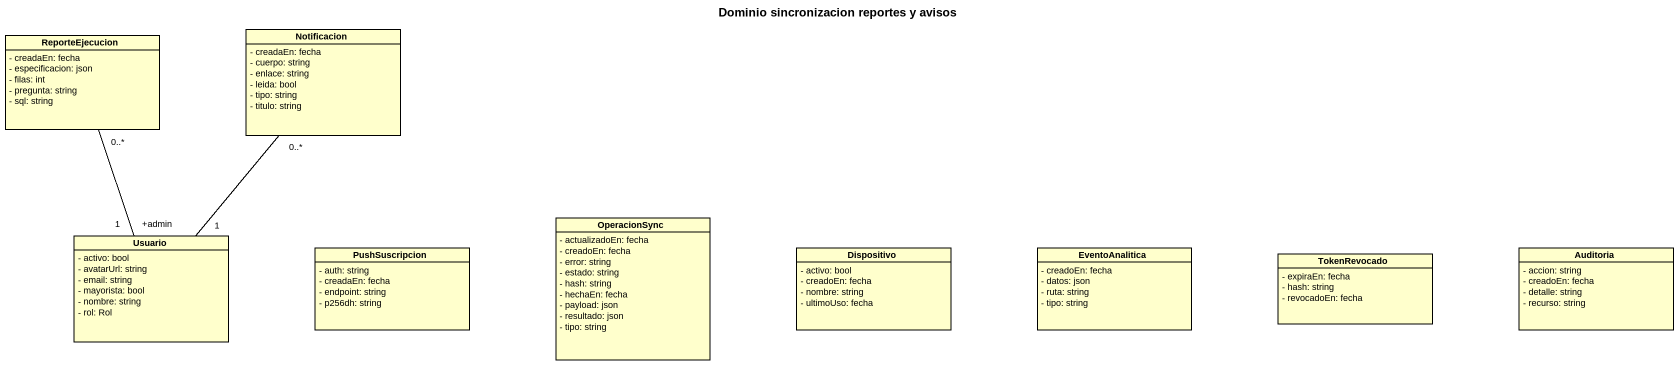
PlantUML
@startuml
title Dominio sincronizacion reportes y avisos
hide circle
hide empty members
skinparam classAttributeIconSize 0
class ReporteEjecucion {
  - creadaEn: fecha
  - especificacion: json
  - filas: int
  - pregunta: string
  - sql: string
}
class Notificacion {
  - creadaEn: fecha
  - cuerpo: string
  - enlace: string
  - leida: bool
  - tipo: string
  - titulo: string
}
class OperacionSync {
  - actualizadoEn: fecha
  - creadoEn: fecha
  - error: string
  - estado: string
  - hash: string
  - hechaEn: fecha
  - payload: json
  - resultado: json
  - tipo: string
}
class Usuario {
  - activo: bool
  - avatarUrl: string
  - email: string
  - mayorista: bool
  - nombre: string
  - rol: Rol
}
class PushSuscripcion {
  - auth: string
  - creadaEn: fecha
  - endpoint: string
  - p256dh: string
}
class Dispositivo {
  - activo: bool
  - creadoEn: fecha
  - nombre: string
  - ultimoUso: fecha
}
class EventoAnalitica {
  - creadoEn: fecha
  - datos: json
  - ruta: string
  - tipo: string
}
class TokenRevocado {
  - expiraEn: fecha
  - hash: string
  - revocadoEn: fecha
}
class Auditoria {
  - accion: string
  - creadoEn: fecha
  - detalle: string
  - recurso: string
}
ReporteEjecucion "0..*" -- "+admin\n1" Usuario
Notificacion "0..*" -- "1" Usuario
@enduml
